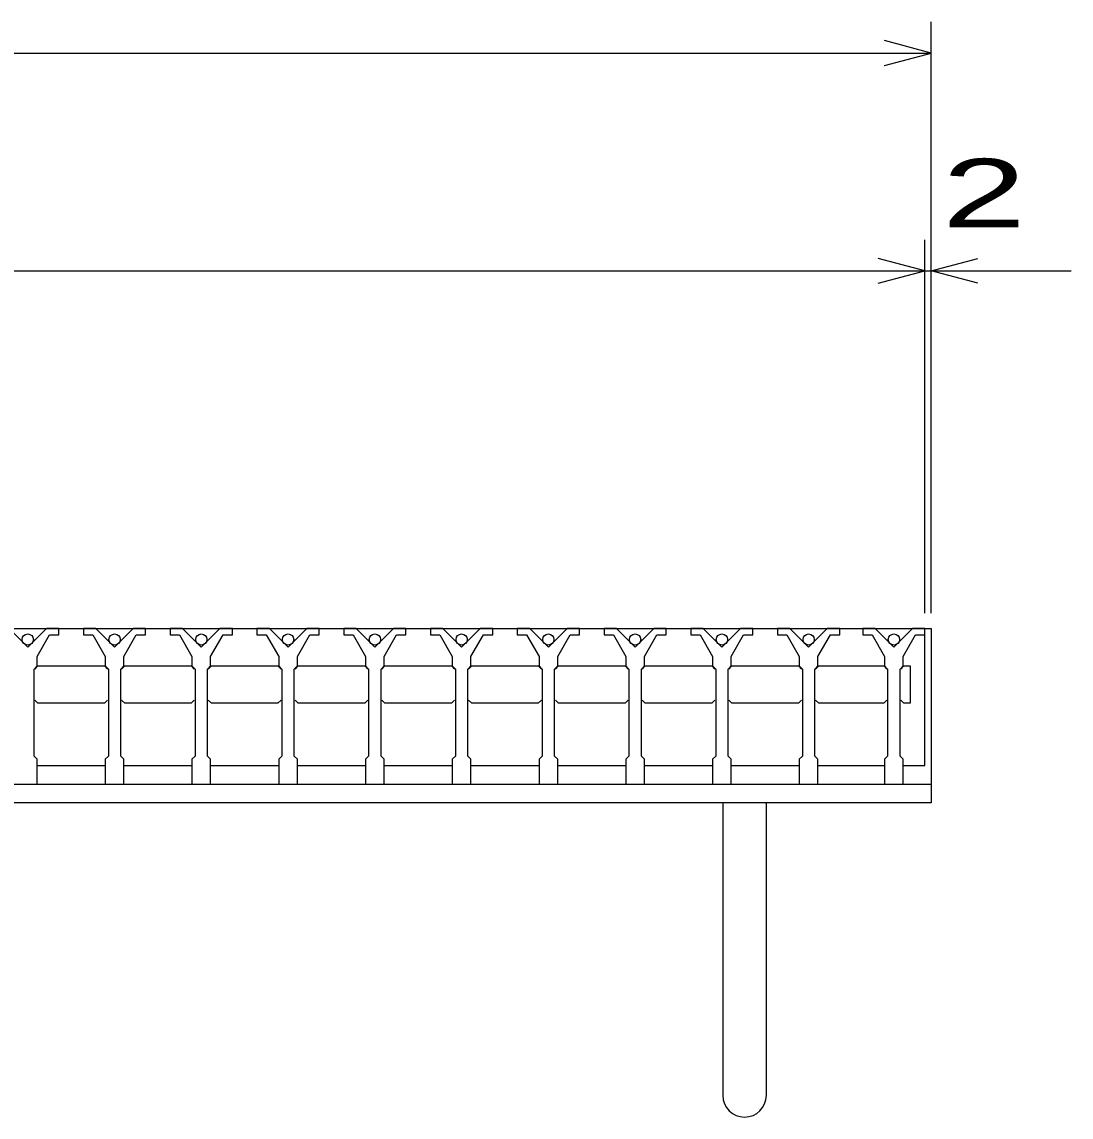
# Model space of a CAD drawing. Units: millimetres, scale not verified. Extents: x -1820 to 1724, y -1285 to 1059.
# Drawn here: x -720.4 to -383, y -669 to -317 of the extents above; entities that cross this region are included whole.
import ezdxf
from ezdxf.enums import TextEntityAlignment as Align

# ---------------------------------------------------------------- set-up
doc = ezdxf.new("R2010")
doc.units = ezdxf.units.MM
doc.header["$LTSCALE"] = 10
for name, color, linetype, lineweight in [('16', 3, 'Continuous', 25), ('17', 3, 'Continuous', 25), ('19', 6, 'Continuous', 25), ('22', 2, 'Continuous', 25)]:
    doc.layers.add(name, color=color, linetype=linetype, lineweight=lineweight)
doc.styles.add('ベクトル', font='')
doc.styles.get('ベクトル').set_extended_font_data('ベクトル')

msp = doc.modelspace()

# ---------------------------------------------------------------- linework, layer by layer
at = {"layer": '16'}
for p, q in [((-1426, -512), (-430, -512)), ((-718.5, -518), (-724.5, -512)), ((-712.5, -512), (-718.5, -518)), ((-708.5, -512), (-712.5, -512)), ((-708.5, -514), (-708.5, -512)), ((-700.6, -512), (-700.6, -514)), ((-696.6, -512), (-700.6, -512)), ((-690.6, -518), (-696.6, -512)), ((-684.6, -512), (-690.6, -518)), ((-680.6, -512), (-684.6, -512)), ((-680.6, -514), (-680.6, -512)), ((-672.7, -512), (-672.7, -514)), ((-668.7, -512), (-672.7, -512)), ((-662.7, -518), (-668.7, -512)), ((-656.7, -512), (-662.7, -518)), ((-652.7, -512), (-656.7, -512)), ((-652.7, -514), (-652.7, -512)), ((-644.8, -512), (-644.8, -514)), ((-640.8, -512), (-644.8, -512)), ((-634.8, -518), (-640.8, -512)), ((-628.8, -512), (-634.8, -518)), ((-624.8, -512), (-628.8, -512)), ((-624.8, -514), (-624.8, -512)), ((-616.9, -512), (-616.9, -514)), ((-612.9, -512), (-616.9, -512)), ((-606.9, -518), (-612.9, -512)), ((-600.9, -512), (-606.9, -518)), ((-596.9, -512), (-600.9, -512)), ((-596.9, -514), (-596.9, -512)), ((-589, -512), (-589, -514)), ((-585, -512), (-589, -512)), ((-579, -518), (-585, -512)), ((-573, -512), (-579, -518)), ((-569, -512), (-573, -512)), ((-569, -514), (-569, -512)), ((-561.1, -512), (-561.1, -514)), ((-557.1, -512), (-561.1, -512)), ((-551.1, -518), (-557.1, -512)), ((-545.1, -512), (-551.1, -518)), ((-541.1, -512), (-545.1, -512)), ((-541.1, -514), (-541.1, -512)), ((-533.2, -512), (-533.2, -514)), ((-529.2, -512), (-533.2, -512)), ((-523.2, -518), (-529.2, -512)), ((-517.2, -512), (-523.2, -518)), ((-513.2, -512), (-517.2, -512)), ((-513.2, -514), (-513.2, -512)), ((-505.3, -512), (-505.3, -514)), ((-501.3, -512), (-505.3, -512)), ((-495.3, -518), (-501.3, -512)), ((-489.3, -512), (-495.3, -518)), ((-485.3, -512), (-489.3, -512)), ((-485.3, -514), (-485.3, -512)), ((-477.4, -512), (-477.4, -514)), ((-473.4, -512), (-477.4, -512)), ((-467.4, -518), (-473.4, -512)), ((-461.4, -512), (-467.4, -518)), ((-457.4, -512), (-461.4, -512)), ((-457.4, -514), (-457.4, -512)), ((-450, -512), (-450, -514)), ((-446, -512), (-450, -512)), ((-440, -518), (-446, -512)), ((-434, -512), (-440, -518)), ((-430, -512), (-434, -512)), ((-430, -514), (-430, -512)), ((-430, -556), (-430, -512)), ((-715.5, -521), (-711.5, -514)), ((-711.5, -514), (-708.5, -514)), ((-700.6, -514), (-697.6, -514)), ((-697.6, -514), (-693.6, -521)), ((-687.6, -521), (-683.6, -514)), ((-683.6, -514), (-680.6, -514)), ((-672.7, -514), (-669.7, -514)), ((-669.7, -514), (-665.7, -521)), ((-659.7, -521), (-655.7, -514)), ((-655.7, -514), (-652.7, -514)), ((-644.8, -514), (-641.8, -514)), ((-641.8, -514), (-637.8, -521)), ((-631.8, -521), (-627.8, -514)), ((-627.8, -514), (-624.8, -514)), ((-616.9, -514), (-613.9, -514)), ((-613.9, -514), (-609.9, -521)), ((-603.9, -521), (-599.9, -514)), ((-599.9, -514), (-596.9, -514)), ((-589, -514), (-586, -514)), ((-586, -514), (-582, -521)), ((-576, -521), (-572, -514)), ((-572, -514), (-569, -514)), ((-561.1, -514), (-558.1, -514)), ((-558.1, -514), (-554.1, -521)), ((-548.1, -521), (-544.1, -514)), ((-544.1, -514), (-541.1, -514)), ((-533.2, -514), (-530.2, -514)), ((-530.2, -514), (-526.2, -521)), ((-520.2, -521), (-516.2, -514)), ((-516.2, -514), (-513.2, -514)), ((-505.3, -514), (-502.3, -514)), ((-502.3, -514), (-498.3, -521)), ((-492.3, -521), (-488.3, -514)), ((-488.3, -514), (-485.3, -514)), ((-477.4, -514), (-474.4, -514)), ((-474.4, -514), (-470.4, -521)), ((-464.4, -521), (-460.4, -514)), ((-460.4, -514), (-457.4, -514)), ((-450, -514), (-447, -514)), ((-447, -514), (-443, -521)), ((-437, -521), (-433, -514)), ((-433, -514), (-430, -514)), ((-716.5, -525), (-715.5, -524)), ((-716.25, -525), (-715.25, -524)), ((-715.5, -524), (-715.5, -521)), ((-715.25, -524), (-693.85, -524)), ((-693.85, -524), (-692.85, -525)), ((-693.6, -521), (-693.6, -524)), ((-693.6, -524), (-692.6, -525)), ((-688.6, -525), (-687.6, -524)), ((-688.35, -525), (-687.35, -524)), ((-687.6, -524), (-687.6, -521)), ((-687.35, -524), (-665.95, -524)), ((-665.95, -524), (-664.95, -525)), ((-665.7, -521), (-665.7, -524)), ((-665.7, -524), (-664.7, -525)), ((-660.7, -525), (-659.7, -524)), ((-660.45, -525), (-659.45, -524)), ((-659.7, -524), (-659.7, -521)), ((-659.45, -524), (-638.05, -524)), ((-638.05, -524), (-637.05, -525)), ((-637.8, -521), (-637.8, -524)), ((-637.8, -524), (-636.8, -525)), ((-632.8, -525), (-631.8, -524)), ((-632.55, -525), (-631.55, -524)), ((-631.8, -524), (-631.8, -521)), ((-631.55, -524), (-610.15, -524)), ((-610.15, -524), (-609.15, -525)), ((-609.9, -521), (-609.9, -524)), ((-609.9, -524), (-608.9, -525)), ((-604.9, -525), (-603.9, -524)), ((-604.65, -525), (-603.65, -524)), ((-603.9, -524), (-603.9, -521)), ((-603.65, -524), (-582.25, -524)), ((-582.25, -524), (-581.25, -525)), ((-582, -521), (-582, -524)), ((-582, -524), (-581, -525)), ((-577, -525), (-576, -524)), ((-576.75, -525), (-575.75, -524)), ((-576, -524), (-576, -521)), ((-575.75, -524), (-554.35, -524)), ((-554.35, -524), (-553.35, -525)), ((-554.1, -521), (-554.1, -524)), ((-554.1, -524), (-553.1, -525)), ((-549.1, -525), (-548.1, -524)), ((-548.85, -525), (-547.85, -524)), ((-548.1, -524), (-548.1, -521)), ((-547.85, -524), (-526.45, -524)), ((-526.45, -524), (-525.45, -525)), ((-526.2, -521), (-526.2, -524)), ((-526.2, -524), (-525.2, -525)), ((-521.2, -525), (-520.2, -524)), ((-520.95, -525), (-519.95, -524)), ((-520.2, -524), (-520.2, -521)), ((-519.95, -524), (-498.55, -524)), ((-498.55, -524), (-497.55, -525)), ((-498.3, -521), (-498.3, -524)), ((-498.3, -524), (-497.3, -525)), ((-493.3, -525), (-492.3, -524)), ((-493.05, -525), (-492.05, -524)), ((-492.3, -524), (-492.3, -521)), ((-492.05, -524), (-470.65, -524)), ((-470.65, -524), (-469.65, -525)), ((-470.4, -521), (-470.4, -524)), ((-470.4, -524), (-469.4, -525)), ((-465.4, -525), (-464.4, -524)), ((-465.15, -525), (-464.15, -524)), ((-464.4, -524), (-464.4, -521)), ((-464.15, -524), (-443.25, -524)), ((-443.25, -524), (-442.25, -525)), ((-443, -521), (-443, -524)), ((-443, -524), (-442, -525)), ((-438, -525), (-437, -524)), ((-437, -524), (-437, -521)), ((-716.5, -553), (-716.5, -525)), ((-692.6, -525), (-692.6, -553)), ((-688.6, -553), (-688.6, -525)), ((-664.7, -525), (-664.7, -553)), ((-660.7, -553), (-660.7, -525)), ((-636.8, -525), (-636.8, -553)), ((-632.8, -553), (-632.8, -525)), ((-608.9, -525), (-608.9, -553)), ((-604.9, -553), (-604.9, -525)), ((-581, -525), (-581, -553)), ((-577, -553), (-577, -525)), ((-553.1, -525), (-553.1, -553)), ((-549.1, -553), (-549.1, -525)), ((-525.2, -525), (-525.2, -553)), ((-521.2, -553), (-521.2, -525)), ((-497.3, -525), (-497.3, -553)), ((-493.3, -553), (-493.3, -525)), ((-469.4, -525), (-469.4, -553)), ((-465.4, -553), (-465.4, -525)), ((-442, -525), (-442, -553)), ((-438, -553), (-438, -525)), ((-715.25, -536), (-716.25, -535)), ((-692.85, -535), (-693.85, -536)), ((-687.35, -536), (-688.35, -535)), ((-664.95, -535), (-665.95, -536)), ((-659.45, -536), (-660.45, -535)), ((-637.05, -535), (-638.05, -536)), ((-631.55, -536), (-632.55, -535)), ((-609.15, -535), (-610.15, -536)), ((-603.65, -536), (-604.65, -535)), ((-581.25, -535), (-582.25, -536)), ((-575.75, -536), (-576.75, -535)), ((-553.35, -535), (-554.35, -536)), ((-547.85, -536), (-548.85, -535)), ((-525.45, -535), (-526.45, -536)), ((-519.95, -536), (-520.95, -535)), ((-497.55, -535), (-498.55, -536)), ((-492.05, -536), (-493.05, -535)), ((-469.65, -535), (-470.65, -536)), ((-464.15, -536), (-465.15, -535)), ((-442.25, -535), (-443.25, -536)), ((-693.85, -536), (-715.25, -536)), ((-665.95, -536), (-687.35, -536)), ((-638.05, -536), (-659.45, -536)), ((-610.15, -536), (-631.55, -536)), ((-582.25, -536), (-603.65, -536)), ((-554.35, -536), (-575.75, -536)), ((-526.45, -536), (-547.85, -536)), ((-498.55, -536), (-519.95, -536)), ((-470.65, -536), (-492.05, -536)), ((-443.25, -536), (-464.15, -536)), ((-715.5, -554), (-716.5, -553)), ((-715.5, -562), (-715.5, -554)), ((-715.5, -556), (-693.6, -556)), ((-692.6, -553), (-693.6, -554)), ((-693.6, -554), (-693.6, -562)), ((-687.6, -554), (-688.6, -553)), ((-687.6, -562), (-687.6, -554)), ((-687.6, -556), (-665.7, -556)), ((-664.7, -553), (-665.7, -554)), ((-665.7, -554), (-665.7, -562)), ((-659.7, -554), (-660.7, -553)), ((-659.7, -562), (-659.7, -554)), ((-659.7, -556), (-637.8, -556)), ((-636.8, -553), (-637.8, -554)), ((-637.8, -554), (-637.8, -562)), ((-631.8, -554), (-632.8, -553)), ((-631.8, -562), (-631.8, -554)), ((-631.8, -556), (-609.9, -556)), ((-608.9, -553), (-609.9, -554)), ((-609.9, -554), (-609.9, -562)), ((-603.9, -554), (-604.9, -553)), ((-603.9, -562), (-603.9, -554)), ((-603.9, -556), (-582, -556)), ((-581, -553), (-582, -554)), ((-582, -554), (-582, -562)), ((-576, -554), (-577, -553)), ((-576, -562), (-576, -554)), ((-576, -556), (-554.1, -556)), ((-553.1, -553), (-554.1, -554)), ((-554.1, -554), (-554.1, -562)), ((-548.1, -554), (-549.1, -553)), ((-548.1, -562), (-548.1, -554)), ((-548.1, -556), (-526.2, -556)), ((-525.2, -553), (-526.2, -554)), ((-526.2, -554), (-526.2, -562)), ((-520.2, -554), (-521.2, -553)), ((-520.2, -562), (-520.2, -554)), ((-520.2, -556), (-498.3, -556)), ((-497.3, -553), (-498.3, -554)), ((-498.3, -554), (-498.3, -562)), ((-492.3, -554), (-493.3, -553)), ((-492.3, -562), (-492.3, -554)), ((-492.3, -556), (-470.4, -556)), ((-469.4, -553), (-470.4, -554)), ((-470.4, -554), (-470.4, -562)), ((-464.4, -554), (-465.4, -553)), ((-464.4, -562), (-464.4, -554)), ((-464.4, -556), (-443, -556)), ((-442, -553), (-443, -554)), ((-443, -554), (-443, -562)), ((-437, -554), (-438, -553)), ((-437, -562), (-437, -554)), ((-437, -556), (-430, -556)), ((-721.5, -562), (-715.5, -562)), ((-693.6, -562), (-687.6, -562)), ((-665.7, -562), (-659.7, -562)), ((-637.8, -562), (-631.8, -562)), ((-609.9, -562), (-603.9, -562)), ((-582, -562), (-576, -562)), ((-554.1, -562), (-548.1, -562)), ((-526.2, -562), (-520.2, -562)), ((-498.3, -562), (-492.3, -562)), ((-470.4, -562), (-464.4, -562)), ((-443, -562), (-437, -562))]:
    msp.add_line(p, q, dxfattribs=at)
for centre in [(-718.5, -515.5), (-690.6, -515.5), (-662.7, -515.5), (-634.8, -515.5), (-606.9, -515.5), (-579, -515.5), (-551.1, -515.5), (-523.2, -515.5), (-495.3, -515.5), (-467.4, -515.5), (-440, -515.5)]:
    msp.add_circle(centre, 1.8, dxfattribs=at)
at = {"layer": '17'}
for p, q in [((-437.75, -525), (-436.75, -524)), ((-436.75, -524), (-434.75, -524)), ((-434.75, -524), (-434.75, -536)), ((-436.75, -536), (-437.75, -535)), ((-434.75, -536), (-436.75, -536))]:
    msp.add_line(p, q, dxfattribs=at)
at = {"layer": '19'}
for p, q in [((-430, -512), (-428, -512)), ((-428, -512), (-428, -562)), ((-1428, -562), (-428, -562)), ((-428, -562), (-428, -568)), ((-428, -568), (-1428, -568)), ((-495, -568), (-495, -662)), ((-481, -662), (-481, -568))]:
    msp.add_line(p, q, dxfattribs=at)
msp.add_arc((-488, -662), 7, 180, 0, dxfattribs=at)
at = {"layer": '22', "color": 4}
for p, q in [((-428, -507), (-428, -317)), ((-428, -327), (-443, -323)), ((-1428, -327), (-428, -327)), ((-443, -331), (-428, -327)), ((-430, -507), (-430, -387)), ((-428, -507), (-428, -387)), ((-430, -397), (-445, -393)), ((-428, -397), (-413, -393)), ((-1426, -397), (-430, -397)), ((-445, -401), (-430, -397)), ((-430, -397), (-428, -397)), ((-413, -401), (-428, -397)), ((-428, -397), (-383, -397))]:
    msp.add_line(p, q, dxfattribs=at)

# ---------------------------------------------------------------- texts
at = {"layer": '22', "style": 'ベクトル', "width": 1.65}
msp.add_text(' 2 ', height=21.99, dxfattribs=at).set_placement((-438, -372), align=Align.MIDDLE_LEFT)

doc.saveas('drawing.dxf')
